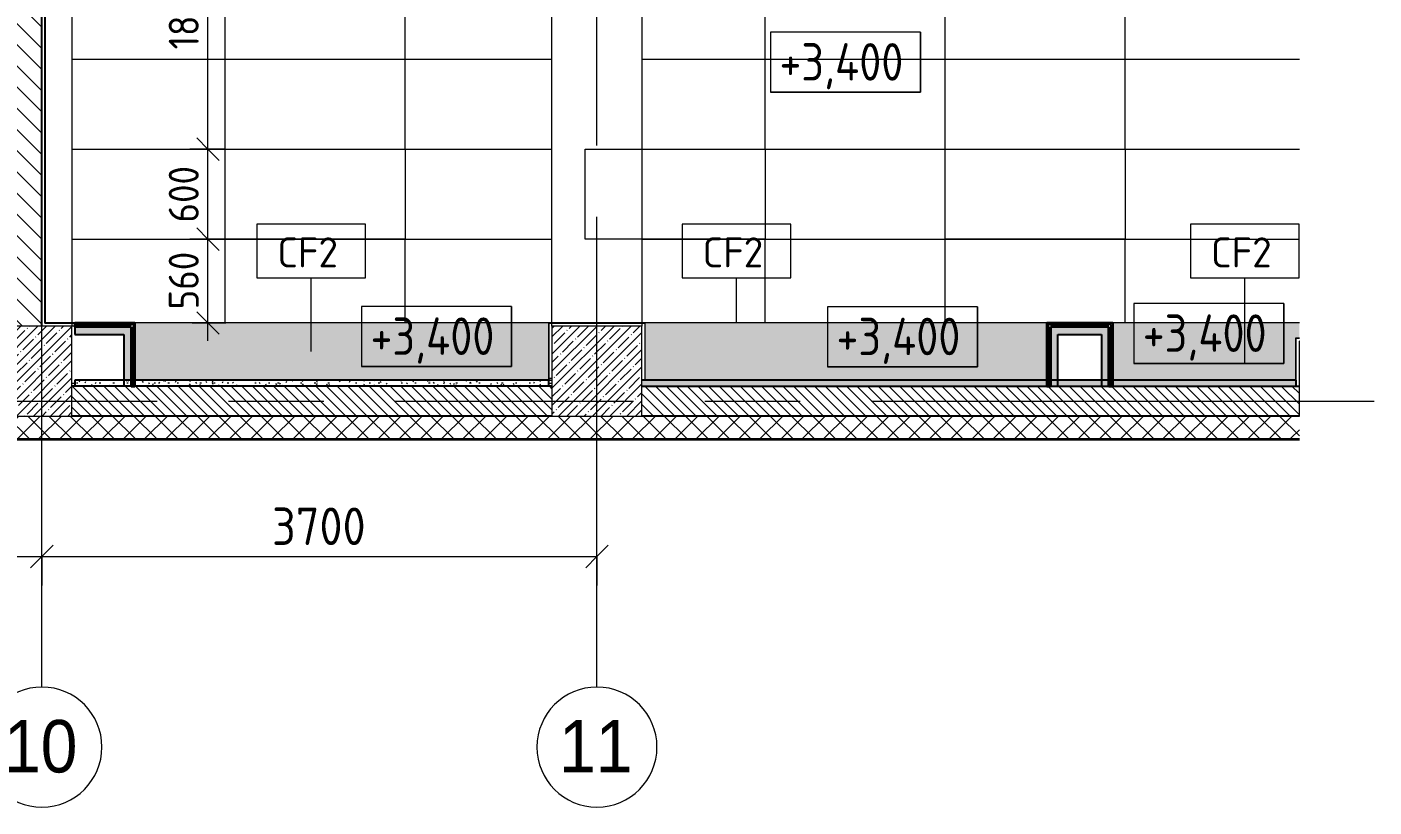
# Model space of a CAD drawing. Header units: millimetres. Extents: x -4196 to 190310, y -8553 to 29000.
# Drawn here: x 29510 to 38490, y -2706 to 2494 of the extents above; entities that cross this region are included whole.
import ezdxf

# ---------------------------------------------------------------- set-up
doc = ezdxf.new("R2010")
doc.units = ezdxf.units.MM
doc.linetypes.add('Осевая', pattern=[3175, 635, -476.25, 1587.5, -476.25])
for name, color, linetype, lineweight in [('A-ANNO-DIMS', 7, 'Continuous', 9), ('A-ANNO-DIMS-100', 7, 'Continuous', 9), ('A-CLNG', 7, 'Continuous', 9), ('A-CLNG-IDEN', 7, 'Continuous', 9), ('A-CLNG-PATT', 7, 'Continuous', 9), ('A-FLOR', 7, 'Continuous', 9), ('A-WALL', 7, 'Continuous', 9), ('G-ANNO-DIMS', 7, 'Continuous', 9), ('I-WALL', 7, 'Continuous', 9), ('S-COLS', 7, 'Continuous', 9), ('Оси', 7, 'Continuous', 9), ('Оси-1', 7, 'Continuous', 20), ('Оси-2', 7, 'Осевая', 9)]:
    doc.layers.add(name, color=color, linetype=linetype, lineweight=lineweight)
for name, color, linetype, lineweight, true_color in [('A-WALL-1', 7, 'Continuous', 35, 0x3c3c3c), ('A-WALL-2', 7, 'Continuous', 25, 0x3c3c3c), ('A-WALL-FNSH-1', 7, 'Continuous', 9, 0x3c3c3c), ('A-WALL-FNSH-2', 7, 'Continuous', 13, 0x3c3c3c)]:
    doc.layers.add(name, color=color, linetype=linetype, lineweight=lineweight, true_color=true_color)
doc.styles.add('Arial', font='arial.ttf', dxfattribs={"width": 0.9, "height": 350})
doc.styles.add('GOST Common', font='GOST_Common.ttf', dxfattribs={"width": 0.9, "height": 250})
doc.styles.add('GOST Common_1', font='GOST_Common.ttf', dxfattribs={"height": 200})
doc.styles.add('ISOCPEUR', font='isocpeur.ttf', dxfattribs={"width": 0.9, "height": 250})
doc.styles.add('ISOCPEUR_1', font='isocpeur.ttf', dxfattribs={"width": 0.9, "height": 200})
doc.dimstyles.new('ISO-2_0_0_9К_Средний_округл2', dxfattribs={"dimscale": 304.8, "dimtxt": 199.196235, "dimasz": 0.492126, "dimexe": 0.393701, "dimexo": 0, "dimgap": 0, "dimtad": 1, "dimdec": 0, "dimrnd": 10, "dimzin": 0, "dimdsep": 46, "dimtxsty": 'ISOCPEUR_1', "dimblk1": 'OBLIQUE', "dimblk2": 'OBLIQUE', "dimsah": 1, "dimcen": 0.09, "dimdle": 0.393701, "dimazin": 0, "dimtfac": 1, "dimtdec": 4, "dimtix": 1, "dimtmove": 0, "dimatfit": 3, "dimfxl": 1, "dimtvp": 1, "dimtolj": 1, "dimtzin": 0, "dimarcsym": 2})
doc.dimstyles.new('ISO-2_5_0_9К_БОЛЬШОЙ', dxfattribs={"dimscale": 304.8, "dimtxt": 248.995294, "dimasz": 0.492126, "dimexe": 0.393701, "dimexo": 0.984252, "dimgap": 0, "dimtad": 1, "dimdec": 0, "dimrnd": 10, "dimzin": 0, "dimdsep": 46, "dimtxsty": 'ISOCPEUR', "dimblk1": 'OBLIQUE', "dimblk2": 'OBLIQUE', "dimsah": 1, "dimcen": 0.09, "dimdle": 0.393701, "dimazin": 0, "dimtfac": 1, "dimtdec": 4, "dimtix": 1, "dimtmove": 0, "dimatfit": 3, "dimfxl": 1, "dimtvp": 1, "dimtolj": 1, "dimtzin": 0, "dimarcsym": 2})
pattern_1 = [(135, (0, 0), (-35.35534, -35.35534), [])]
pattern_2 = [(0, (0, 0), (121.92, 30.48), [10.058, -81.382, 10.058, -81.382, -487.68]), (0, (0, 0), (121.92, 30.48), [-182.88, 10.058, -172.822, 10.058, -81.382, -213.36]), (0, (0, 0), (121.92, 30.48), [-457.2, 10.058, -50.902, 10.058, -142.342]), (120, (45.72, 15.24), (-87.356454, 90.345817), [10.058, -81.382, 10.058, -81.382, -487.68]), (120, (45.72, 15.24), (-87.356454, 90.345817), [-182.88, 10.058, -172.822, 10.058, -81.382, -213.36]), (120, (45.72, 15.24), (-87.356454, 90.345817), [-457.2, 10.058, -50.902, 10.058, -142.342]), (240, (60.96, 76.2), (-34.563546, -120.825817), [10.058, -81.382, 10.058, -81.382, -487.68]), (240, (60.96, 76.2), (-34.563546, -120.825817), [-182.88, 10.058, -172.822, 10.058, -81.382, -213.36]), (240, (60.96, 76.2), (-34.563546, -120.825817), [-457.2, 10.058, -50.902, 10.058, -142.342])]
pattern_3 = [(45, (0, 0), (-106.066, 106.066), []), (135, (0, 0), (-106.066, -106.066), [])]

# ---------------------------------------------------------------- blocks, each defined once
blk = doc.blocks.new('BSC_Колонна _Прямоугольная - 600х600-V2-План потолков с обозначением видов отделки и геометрии 1 этажа в осях 1-12')
at = {"layer": 'S-COLS'}
h = blk.add_hatch(dxfattribs=at)
h.set_pattern_fill('FP_4', color=256, style=0, pattern_type=2)
h.set_pattern_definition([(45, (-29509.74, -200), (-57.02463, 57.02463), []), (45, (-29452.72, -200), (-57.02463, 57.02463), [100.806, -20.161, 3.353, -16.808])])
h.paths.add_polyline_path([(-300, -300), (300, -300), (300, 300), (-300, 300), (-300, -294.8)])
for p, q in [((300, 300), (-300, 300)), ((-300, 300), (-300, -300)), ((300, -300), (300, 300)), ((-300, -300), (300, -300))]:
    blk.add_line(p, q, dxfattribs=at)
blk = doc.blocks.new('BSC_Колонна _Прямоугольная - 600х600-V17-План потолков с обозначением видов отделки и геометрии 1 этажа в осях 1-12')
at = {"layer": 'S-COLS'}
h = blk.add_hatch(dxfattribs=at)
h.set_pattern_fill('FP_29', color=256, style=0, pattern_type=2)
h.set_pattern_definition([(45, (-33310, -200), (-57.02463, 57.02463), []), (45, (-33252.975, -200), (-57.02463, 57.02463), [100.806, -20.161, 3.353, -16.808])])
h.paths.add_polyline_path([(300, -300), (300, 300), (-300, 300), (-300, -300), (299.7, -300)])
for p, q in [((300, 300), (-300, 300)), ((-300, 300), (-300, -300)), ((300, -300), (300, 300)), ((-300, -300), (300, -300))]:
    blk.add_line(p, q, dxfattribs=at)
blk = doc.blocks.new('BSC_Колонна _Прямоугольная - 500х500-V31-План потолков с обозначением видов отделки и геометрии 1 этажа в осях 1-12')
at = {"layer": 'S-COLS'}
h = blk.add_hatch(dxfattribs=at)
h.set_pattern_fill('FP_43', color=256, style=0, pattern_type=2)
h.set_pattern_definition([(45, (-38240, -150), (-57.02463, 57.02463), []), (45, (-38182.975, -150), (-57.02463, 57.02463), [100.806, -20.161, 3.353, -16.808])])
h.paths.add_polyline_path([(-248.1, -250), (-248.1, 250), (-250, 250), (-250, -250)])
for p, q in [((-248.1, 250), (-250, 250)), ((-250, 250), (-250, -250)), ((-250, -250), (-248.1, -250))]:
    blk.add_line(p, q, dxfattribs=at)
blk = doc.blocks.new('Ось сетки - D8-29747960-План потолков с обозначением видов отделки и геометрии 1 этажа в осях 1-12')
at = {"layer": 'Оси-1'}
for start, end in [(360, 180), (180, 360)]:
    blk.add_arc((0, 0), 4, start, end, dxfattribs=at)
blk = doc.blocks.new('DIMBLOCK9-План потолков с обозначением видов отделки и геометрии 1 этажа в осях 1-12')
at = {"layer": 'A-ANNO-DIMS-100'}
for p, q in [((25910, -1230), (25910, -916.1)), ((29610, -1230), (29610, -916.1)), ((25910, -1036.1), (29610, -1036.1)), ((25910, -1036.1), (25910, -1230)), ((29610, -1036.1), (29610, -1230))]:
    blk.add_line(p, q, dxfattribs=at)
at = {"layer": 'A-ANNO-DIMS-100', "lineweight": 20}
for p, q in [((25910, -1036.1), (25985, -961.1)), ((29610, -1036.1), (29685, -961.1)), ((25910, -1036.1), (25835, -1111.1)), ((29610, -1036.1), (29535, -1111.1))]:
    blk.add_line(p, q, dxfattribs=at)
at = {"layer": 'A-ANNO-DIMS-100', "color": 0, "insert": (27444, -709.5), "char_height": 250, "width": 758.478, "attachment_point": 1, "line_spacing_factor": 1.149209, "style": 'ISOCPEUR'}
blk.add_mtext('3700', dxfattribs=at)
blk = doc.blocks.new('_Oblique')
at = {"color": 0, "linetype": 'ByBlock', "lineweight": -2}
blk.add_line((-0.5, -0.5), (0.5, 0.5), dxfattribs=at)
blk = doc.blocks.new('DIMBLOCK10-План потолков с обозначением видов отделки и геометрии 1 этажа в осях 1-12')
at = {"layer": 'A-ANNO-DIMS-100'}
for p, q in [((29610, -1230), (29610, -916.1)), ((33310, -1230), (33310, -916.1)), ((29610, -1036.1), (33310, -1036.1)), ((29610, -1036.1), (29610, -1230)), ((33310, -1036.1), (33310, -1230))]:
    blk.add_line(p, q, dxfattribs=at)
at = {"layer": 'A-ANNO-DIMS-100', "lineweight": 20}
for p, q in [((29610, -1036.1), (29685, -961.1)), ((33310, -1036.1), (33385, -961.1)), ((29610, -1036.1), (29535, -1111.1)), ((33310, -1036.1), (33235, -1111.1))]:
    blk.add_line(p, q, dxfattribs=at)
at = {"layer": 'A-ANNO-DIMS-100', "color": 0, "insert": (31144, -709.5), "char_height": 250, "width": 758.478, "attachment_point": 1, "line_spacing_factor": 1.149209, "style": 'ISOCPEUR'}
blk.add_mtext('3700', dxfattribs=at)
blk = doc.blocks.new('М_потолков - Марка_ Имя типа-25382930-План потолков с обозначением видов отделки и геометрии 1 этажа в осях 1-12')
at = {"layer": 'A-CLNG-IDEN'}
for p, q in [((3.625, 1.984375), (-3.625, 1.984375)), ((-3.625, 1.984375), (-3.625, -1.59375)), ((3.625, -1.59375), (3.625, 1.984375)), ((-3.625, -1.59375), (3.625, -1.59375))]:
    blk.add_line(p, q, dxfattribs=at)
blk = doc.blocks.new('Высотные отметки - 10х4_h_-17668695-План потолков с обозначением видов отделки и геометрии 1 этажа в осях 1-12')
at = {"layer": 'G-ANNO-DIMS'}
for p, q in [((-5, 4), (-5, 0)), ((5, 4), (-5, 4)), ((5, 4), (-5, 4)), ((-5, 4), (-5, 0)), ((5, 4), (5, 0)), ((5, 0), (5, 4)), ((5, 0), (-5, 0)), ((-5, 0), (5, 0))]:
    blk.add_line(p, q, dxfattribs=at)
blk = doc.blocks.new('DIMBLOCK32-План потолков с обозначением видов отделки и геометрии 1 этажа в осях 1-12')
at = {"layer": 'A-ANNO-DIMS-100'}
for p, q in [((30830.8, 1080), (30596.7, 1080)), ((30716.7, 401), (30716.7, 1080)), ((30716.7, 1080), (30830.8, 1080)), ((30610.6, 521), (30836.7, 521)), ((30716.7, 521), (30610.6, 521))]:
    blk.add_line(p, q, dxfattribs=at)
at = {"layer": 'A-ANNO-DIMS-100', "lineweight": 20}
for p, q in [((30716.7, 1080), (30641.7, 1155)), ((30716.7, 1080), (30791.7, 1005)), ((30716.7, 521), (30641.7, 596)), ((30716.7, 521), (30791.7, 446))]:
    blk.add_line(p, q, dxfattribs=at)
at = {"layer": 'A-ANNO-DIMS-100', "color": 0, "insert": (30455.4, 610.9), "char_height": 200, "width": 455.087, "attachment_point": 1, "rotation": 90, "line_spacing_factor": 1.149209, "style": 'ISOCPEUR_1'}
blk.add_mtext('560', dxfattribs=at)
blk = doc.blocks.new('DIMBLOCK33-План потолков с обозначением видов отделки и геометрии 1 этажа в осях 1-12')
at = {"layer": 'A-ANNO-DIMS-100', "lineweight": 20}
for p, q in [((30716.7, 1680), (30641.7, 1755)), ((30716.7, 1680), (30791.7, 1605)), ((30716.7, 1080), (30641.7, 1155)), ((30716.7, 1080), (30791.7, 1005))]:
    blk.add_line(p, q, dxfattribs=at)
at = {"layer": 'A-ANNO-DIMS-100'}
for p, q in [((30830.8, 1680), (30596.7, 1680)), ((30716.7, 1080), (30716.7, 1680)), ((30716.7, 1680), (30830.8, 1680)), ((30830.8, 1080), (30596.7, 1080)), ((30716.7, 1080), (30830.8, 1080))]:
    blk.add_line(p, q, dxfattribs=at)
at = {"layer": 'A-ANNO-DIMS-100', "color": 0, "insert": (30455.4, 1190.4), "char_height": 200, "width": 455.087, "attachment_point": 1, "rotation": 90, "line_spacing_factor": 1.149209, "style": 'ISOCPEUR_1'}
blk.add_mtext('600', dxfattribs=at)
blk = doc.blocks.new('DIMBLOCK34-План потолков с обозначением видов отделки и геометрии 1 этажа в осях 1-12')
at = {"layer": 'A-ANNO-DIMS-100', "lineweight": 20}
for p, q in [((30716.7, 3480), (30641.7, 3555)), ((30716.7, 3480), (30791.7, 3405)), ((30716.7, 1680), (30641.7, 1755)), ((30716.7, 1680), (30791.7, 1605))]:
    blk.add_line(p, q, dxfattribs=at)
at = {"layer": 'A-ANNO-DIMS-100'}
for p, q in [((30830.8, 3480), (30596.7, 3480)), ((30716.7, 1680), (30716.7, 3480)), ((30716.7, 3480), (30830.8, 3480)), ((30830.8, 1680), (30596.7, 1680)), ((30716.7, 1680), (30830.8, 1680))]:
    blk.add_line(p, q, dxfattribs=at)
at = {"layer": 'A-ANNO-DIMS-100', "color": 0, "insert": (30455.4, 2344.4), "char_height": 200, "width": 565.411, "attachment_point": 1, "rotation": 90, "line_spacing_factor": 1.149209, "style": 'ISOCPEUR_1'}
blk.add_mtext('1800', dxfattribs=at)

msp = doc.modelspace()

# ---------------------------------------------------------------- hatches: boundary and pattern name
at = {"layer": 'A-CLNG-PATT'}
h = msp.add_hatch(dxfattribs=at)
h.set_pattern_fill('FP_85', color=256, style=0, pattern_type=2)
h.set_pattern_definition([(180, (30830.24, 5279), (7e-14, -600), []), (270, (30830.2, 5279), (1200, 7e-14), [])])
h.paths.add_polyline_path([(34013.1, 521), (37991.9, 521), (37991.9, 7050), (37190, 7050), (37190, 7680), (33630, 7680), (33630, 7280), (33610, 7280), (33610, 6480), (34430.8, 6480), (34430.8, 5880), (33610, 5880), (33610, 4080), (34430.8, 4080), (34430.8, 3480), (33610, 3480), (33610, 1680), (34430.8, 1680), (34430.8, 1080), (33610, 1080), (33610, 521), (33631, 521)])
h.paths.add_polyline_path([(31360.5, 521), (33010, 521), (33010, 7280), (32991.3, 7280), (32991.3, 7680), (29829.7, 7680), (29829.7, 7280), (29809.7, 7280), (29809.7, 6481.5), (29893.5, 6481.5), (29893.5, 6515.4), (30020.2, 6481.5), (30828.7, 6481.5), (30828.7, 5881.5), (29809.7, 5881.5), (29809.7, 521), (30231, 521)])
h.paths.add_polyline_path([(35631.8, 1080), (35631.8, 1680), (36831.8, 1680), (36831.8, 1080), (36665.6, 1080)])
h.paths.add_polyline_path([(30830.8, 1080), (30830.8, 1680), (32030.8, 1680), (32030.8, 1080), (31360.5, 1080)])
h.paths.add_polyline_path([(36831.8, 3480), (35631.8, 3480), (35631.8, 4080), (36831.8, 4080), (36831.8, 3689.7)])
h.paths.add_polyline_path([(32030.8, 3480), (30830.8, 3480), (30830.8, 4080), (32030.8, 4080), (32030.8, 3689.7)])
h.paths.add_polyline_path([(36831.8, 5880), (35631.8, 5880), (35631.8, 6480), (36831.8, 6480)])
h.paths.add_polyline_path([(30830.8, 5880), (30830.8, 6480), (32030.8, 6480), (32030.8, 5880)])
h = msp.add_hatch(color=256, dxfattribs=at)
h.paths.add_polyline_path([(34013.1, 141), (36307.2, 141), (36307.2, 521), (33631, 521), (33631, 141)])
h.paths.add_polyline_path([(36748.7, 141), (37969, 141), (37970, 421), (37991.9, 421), (37991.9, 521), (36748.7, 521), (36748.7, 441.8)])
h.paths.add_polyline_path([(31360.5, 141), (32989, 141), (32989, 521), (30231, 521), (30231, 141)])
at = {"layer": 'A-WALL'}
h = msp.add_hatch(dxfattribs=at)
h.set_pattern_fill('FP_30', color=256, style=0, pattern_type=2)
h.set_pattern_definition(pattern_1)
h.paths.add_polyline_path([(33010, -100), (33010, 100), (29809.7, 100), (29809.7, -100), (32686.8, -100)])
h = msp.add_hatch(dxfattribs=at)
h.set_pattern_fill('FP_30', color=256, style=0, pattern_type=2)
h.set_pattern_definition(pattern_1)
h.paths.add_polyline_path([(36665.6, -100), (37990, -100), (37990, 100), (33610, 100), (33610, -100), (35339.3, -100)])
h = msp.add_hatch(dxfattribs=at)
h.set_pattern_fill('FP_6', color=256, style=0, pattern_type=2)
h.set_pattern_definition([(45, (0, 0), (-70.71068, 70.71068), []), (135, (0, 0), (-70.71068, -70.71068), [])])
h.paths.add_polyline_path([(18097.6, -250), (37991.9, -250), (37991.9, -100), (-260, -100), (-260, -250), (16771.3, -250)])
at = {"layer": 'I-WALL'}
h = msp.add_hatch(dxfattribs=at)
h.set_pattern_fill('FP_19', color=256, style=0, pattern_type=2)
h.set_pattern_definition([(135, (0, 0), (-70.71068, -70.71068), [])])
h.paths.add_polyline_path([(29409.7, 500), (29609.7, 500), (29609.7, 6150.6), (29592.7, 6214.2), (29609.7, 6214.3), (29609.7, 6743.8), (29592.4, 6743.8), (29609.7, 6808.8), (29609.7, 7300), (29409.7, 7300), (29409.7, 505.1)])
h = msp.add_hatch(dxfattribs=at)
h.set_pattern_fill('FP_88', color=256, style=0, pattern_type=2)
h.set_pattern_definition(pattern_3)
h.paths.add_polyline_path([(30217.5, 507.5), (30217.5, 520), (29829.7, 520), (29829.7, 507.5), (30205, 507.5)])
h = msp.add_hatch(dxfattribs=at)
h.set_pattern_fill('FP_88', color=256, style=0, pattern_type=2)
h.set_pattern_definition(pattern_3)
h.paths.add_polyline_path([(30034.2, 495), (30205, 495), (30205, 507.5), (29829.7, 507.5), (29829.7, 495)])
for points in [[(30034.2, 445), (30155, 445), (30155, 495), (29829.7, 495), (29829.7, 445)], [(30199.2, 140), (30205, 141), (30205, 495), (30155, 495), (30155, 140)], [(36332.7, 140), (36382.7, 141), (36382.7, 495), (36332.7, 495), (36332.7, 141)], [(36672.7, 445), (36722.7, 445), (36722.7, 495), (36382.7, 495), (36382.7, 445), (36665.6, 445)], [(36722.7, 140), (36722.7, 445), (36672.7, 445), (36672.7, 140)]]:
    msp.add_hatch(color=256, dxfattribs=at).paths.add_polyline_path(points)
h = msp.add_hatch(dxfattribs=at)
h.set_pattern_fill('FP_88', color=256, style=0, pattern_type=2)
h.set_pattern_definition(pattern_3)
h.paths.add_polyline_path([(30216.2, 140), (30217.5, 141), (30217.5, 507.5), (30205, 507.5), (30205, 140)])
h = msp.add_hatch(dxfattribs=at)
h.set_pattern_fill('FP_88', color=256, style=0, pattern_type=2)
h.set_pattern_definition(pattern_3)
h.paths.add_polyline_path([(30228.8, 140), (30230, 141), (30230, 520), (30217.5, 520), (30217.5, 140)])
h = msp.add_hatch(dxfattribs=at)
h.set_pattern_fill('FP_88', color=256, style=0, pattern_type=2)
h.set_pattern_definition(pattern_3)
h.paths.add_polyline_path([(36307.7, 140), (36320.2, 141), (36320.2, 520), (36307.7, 520), (36307.7, 141)])
h = msp.add_hatch(dxfattribs=at)
h.set_pattern_fill('FP_88', color=256, style=0, pattern_type=2)
h.set_pattern_definition(pattern_3)
h.paths.add_polyline_path([(36665.6, 507.5), (36747.7, 507.5), (36747.7, 520), (36320.2, 520), (36320.2, 507.5), (36382.7, 507.5)])
h = msp.add_hatch(dxfattribs=at)
h.set_pattern_fill('FP_88', color=256, style=0, pattern_type=2)
h.set_pattern_definition(pattern_3)
h.paths.add_polyline_path([(36320.2, 140), (36332.7, 141), (36332.7, 507.5), (36320.2, 507.5), (36320.2, 141)])
h = msp.add_hatch(dxfattribs=at)
h.set_pattern_fill('FP_88', color=256, style=0, pattern_type=2)
h.set_pattern_definition(pattern_3)
h.paths.add_polyline_path([(36382.7, 495), (36735.2, 495), (36735.2, 507.5), (36332.7, 507.5), (36332.7, 495)])
h = msp.add_hatch(dxfattribs=at)
h.set_pattern_fill('FP_88', color=256, style=0, pattern_type=2)
h.set_pattern_definition(pattern_3)
h.paths.add_polyline_path([(36733.7, 140), (36735.2, 141), (36735.2, 495), (36722.7, 495), (36722.7, 140)])
h = msp.add_hatch(dxfattribs=at)
h.set_pattern_fill('FP_88', color=256, style=0, pattern_type=2)
h.set_pattern_definition(pattern_3)
h.paths.add_polyline_path([(36735.2, 140), (36747.7, 141), (36747.7, 507.5), (36735.2, 507.5), (36735.2, 141)])
h = msp.add_hatch(dxfattribs=at)
h.set_pattern_fill('FP_80', color=256, style=0, pattern_type=2)
h.set_pattern_definition(pattern_2)
h.paths.add_polyline_path([(30034.2, 100), (30810, 100), (30810, 140), (29829.7, 140), (29829.7, 100)])
h = msp.add_hatch(dxfattribs=at)
h.set_pattern_fill('FP_80', color=256, style=0, pattern_type=2)
h.set_pattern_definition(pattern_2)
h.paths.add_polyline_path([(32990, 100), (32989, 140), (30810, 140), (30810, 100), (32686.8, 100)])
h = msp.add_hatch(dxfattribs=at)
h.set_pattern_fill('FP_80', color=256, style=0, pattern_type=2)
h.set_pattern_definition(pattern_2)
h.paths.add_polyline_path([(36665.6, 100), (37970, 100), (37969, 140), (33610, 140), (33610, 100), (36087.3, 100)])

# ---------------------------------------------------------------- linework, layer by layer
at = {"layer": 'A-CLNG'}
for p, q in [((30830.8, 1080), (30830.8, 1680)), ((30830.8, 1680), (32030.8, 1680)), ((32030.8, 1680), (32030.8, 1080)), ((33230.8, 1080), (33230.8, 1680)), ((33230.8, 1680), (34430.8, 1680)), ((34430.8, 1680), (34430.8, 1080)), ((35631.8, 1080), (35631.8, 1680)), ((35631.8, 1680), (36831.8, 1680)), ((36831.8, 1680), (36831.8, 1080)), ((32030.8, 1080), (30830.8, 1080)), ((34430.8, 1080), (33230.8, 1080)), ((36831.8, 1080), (35631.8, 1080)), ((37991.9, 521), (29628.7, 521)), ((30231, 521), (30231, 520)), ((33631, 521), (33631, 520)), ((36307.2, 141), (36307.2, 521)), ((36748.7, 521), (36748.7, 141)), ((37969, 141), (37969, 421)), ((37969, 421), (37991.9, 421)), ((30231, 141), (32989, 141)), ((36748.7, 141), (37969, 141))]:
    msp.add_line(p, q, dxfattribs=at)
at = {"layer": 'A-CLNG-IDEN'}
for p, q in [((31405.3, 331), (31405.3, 822.3)), ((34240, 521), (34240, 822.3)), ((37629, 247.5), (37629, 822.3))]:
    msp.add_line(p, q, dxfattribs=at)
at = {"layer": 'A-FLOR'}
for p, q in [((29809.7, 7300), (29809.7, 500)), ((33010, 500), (33010, 7300)), ((33610, 7300), (33610, 500)), ((33610, 500), (33010, 500))]:
    msp.add_line(p, q, dxfattribs=at)
at = {"layer": 'A-WALL'}
for p, q in [((30217.5, 507.5), (29829.7, 507.5)), ((30217.5, 507.5), (30217.5, 100)), ((36320.2, 507.5), (36320.2, 100)), ((36735.2, 507.5), (36320.2, 507.5)), ((36735.2, 100), (36735.2, 507.5)), ((-260, -250), (37991.9, -250))]:
    msp.add_line(p, q, dxfattribs=at)
at = {"layer": 'A-WALL-1'}
for p, q in [((30230, 520), (29829.7, 520)), ((29829.7, 520), (29829.7, 495)), ((30205, 495), (29829.7, 495)), ((30205, 495), (30205, 100)), ((30230, 100), (30230, 520)), ((36307.7, 520), (36307.7, 100)), ((36747.7, 520), (36307.7, 520)), ((36332.7, 495), (36332.7, 100)), ((36722.7, 495), (36332.7, 495)), ((36722.7, 100), (36722.7, 495)), ((36747.7, 100), (36747.7, 520)), ((30205, 100), (30230, 100)), ((36307.7, 100), (36332.7, 100)), ((36722.7, 100), (36747.7, 100))]:
    msp.add_line(p, q, dxfattribs=at)
at = {"layer": 'A-WALL-2'}
for p, q in [((29609.7, 500), (29609.7, 6150.6)), ((29829.7, 495), (29829.7, 445)), ((29829.7, 445), (30155, 445)), ((30155, 445), (30155, 100)), ((36382.7, 100), (36382.7, 445)), ((36382.7, 445), (36672.7, 445)), ((36672.7, 445), (36672.7, 100)), ((33010, 100), (29809.7, 100)), ((29829.7, 140), (29829.7, 100)), ((32990, 140), (29829.7, 140)), ((32990, 100), (32990, 140)), ((37970, 140), (33610, 140)), ((33610, 100), (37990, 100)), ((37970, 100), (37970, 140)), ((33010, -100), (29809.7, -100)), ((37990, -100), (33610, -100))]:
    msp.add_line(p, q, dxfattribs=at)
at = {"layer": 'A-WALL-FNSH-1'}
msp.add_line((-268, -258), (37991.9, -258), dxfattribs=at)
at = {"layer": 'A-WALL-FNSH-2'}
for p, q in [((30231, 520), (30230, 520)), ((30231, 141), (30231, 520)), ((32990, 521), (32989, 521)), ((32989, 521), (32989, 141)), ((32990, 141), (32990, 521)), ((33630, 520), (33630, 141)), ((33631, 520), (33630, 520)), ((33631, 141), (33631, 520)), ((30230, 141), (30231, 141)), ((32989, 141), (32990, 141)), ((33630, 141), (33631, 141)), ((-263, -253), (37991.9, -253))]:
    msp.add_line(p, q, dxfattribs=at)
at = {"layer": 'I-WALL'}
for p, q in [((29628.7, 6079.9), (29628.7, 520)), ((29629.7, 520), (29629.7, 6081.9)), ((29630.7, 6085.6), (29630.7, 521)), ((29829.7, 500), (29609.7, 500)), ((29628.7, 520), (29829.7, 520)), ((32990, 520), (33630, 520)), ((36306.7, 150), (36306.7, 521)), ((37970, 140), (37970, 421)), ((37970, 420), (37991.9, 420)), ((29809.7, 120), (29829.7, 120)), ((33010, 150), (32990, 150)), ((32990, 141), (33000, 141)), ((32990, 140), (33010, 140)), ((32990, 120), (33010, 120)), ((33000, 141), (33000, 140)), ((33630, 141), (33630, 140)), ((33631, 141), (36307.2, 141)), ((36306.7, 150), (36307.7, 150)), ((36307.2, 141), (36307.2, 140)), ((37969, 140), (37969, 141))]:
    msp.add_line(p, q, dxfattribs=at)
at = {"layer": 'Оси'}
for p, q in [((29610, -1906.3), (29610, 593.7)), ((33310, -1906.3), (33310, 593.7)), ((35990, 0), (38490, 0))]:
    msp.add_line(p, q, dxfattribs=at)
at = {"layer": 'Оси-2'}
for p, q in [((29610, 593.7), (29610, 24898.1)), ((33310, 593.7), (33310, 24898.1)), ((-896.3, 0), (35990, 0))]:
    msp.add_line(p, q, dxfattribs=at)

# ---------------------------------------------------------------- block references
at = {"layer": 'A-CLNG-IDEN', "xscale": 99.99999999999993, "yscale": 99.99999999999993, "zscale": 99.99999999999993}
for p in [(31405.3, 981.7), (34240, 981.7), (37629, 981.7)]:
    msp.add_blockref('М_потолков - Марка_ Имя типа-25382930-План потолков с обозначением видов отделки и геометрии 1 этажа в осях 1-12', p, dxfattribs=at)
at = {"layer": 'G-ANNO-DIMS', "xscale": 99.99999999999993, "yscale": 99.99999999999993, "zscale": 99.99999999999993}
for p in [(34966.4, 2059.8), (32240.4, 231), (35346.6, 229.2), (37388.1, 251.2)]:
    msp.add_blockref('Высотные отметки - 10х4_h_-17668695-План потолков с обозначением видов отделки и геометрии 1 этажа в осях 1-12', p, dxfattribs=at)
at = {"layer": 'S-COLS'}
for name, p in [('BSC_Колонна _Прямоугольная - 600х600-V2-План потолков с обозначением видов отделки и геометрии 1 этажа в осях 1-12', (29509.7, 200)), ('BSC_Колонна _Прямоугольная - 600х600-V17-План потолков с обозначением видов отделки и геометрии 1 этажа в осях 1-12', (33310, 200)), ('BSC_Колонна _Прямоугольная - 500х500-V31-План потолков с обозначением видов отделки и геометрии 1 этажа в осях 1-12', (38240, 150))]:
    msp.add_blockref(name, p, dxfattribs=at)
at = {"layer": 'Оси-1', "xscale": 99.99999999999993, "yscale": 99.99999999999993, "zscale": 99.99999999999993}
for p in [(29610, -2306.3), (33310, -2306.3)]:
    msp.add_blockref('Ось сетки - D8-29747960-План потолков с обозначением видов отделки и геометрии 1 этажа в осях 1-12', p, dxfattribs=at)

# ---------------------------------------------------------------- texts
at = {"layer": 'A-CLNG-IDEN', "char_height": 200, "width": 529.114, "attachment_point": 1, "style": 'GOST Common_1'}
for insert in [(31179.5, 1091.4), (34014.2, 1091.4), (37403.2, 1091.4)]:
    msp.add_mtext('CF2', dxfattribs=dict(at, insert=insert))
at = {"layer": 'G-ANNO-DIMS', "char_height": 250, "width": 1055.976, "attachment_point": 1, "line_spacing_factor": 1.022761, "style": 'GOST Common'}
for insert in [(34526.4, 2386.5), (31800.4, 557.7), (34906.6, 555.9), (36948.1, 577.9)]:
    msp.add_mtext('+3,400', dxfattribs=dict(at, insert=insert))
at = {"layer": 'Оси', "char_height": 350, "width": 606.076, "attachment_point": 1, "style": 'Arial'}
for s, insert in [('10', (29357.4, -2125.6)), ('11', (33057.4, -2125.6))]:
    msp.add_mtext(s, dxfattribs=dict(at, insert=insert))

# ---------------------------------------------------------------- dimensions: what is measured, and where the dimension line sits
at = {"layer": 'A-ANNO-DIMS'}
for base, p1, p2, override, picture, middle in [((30716.7, 3480), (30830.8, 1680), (30830.8, 3480), {"dimpost": '<>', "dimfxl": 1800}, 'DIMBLOCK34-План потолков с обозначением видов отделки и геометрии 1 этажа в осях 1-12', (30616.7, 2580)), ((30716.7, 1680), (30830.8, 1080), (30830.8, 1680), {"dimpost": '<>', "dimfxl": 600}, 'DIMBLOCK33-План потолков с обозначением видов отделки и геометрии 1 этажа в осях 1-12', (30616.7, 1380)), ((30716.7, 1080), (30610.6, 521), (30830.8, 1080), {"dimpost": '<>', "dimfxl": 600.764106}, 'DIMBLOCK32-План потолков с обозначением видов отделки и геометрии 1 этажа в осях 1-12', (30616.7, 800.5))]:
    dim = msp.add_linear_dim(base=base, p1=p1, p2=p2, angle=90, dimstyle='ISO-2_0_0_9К_Средний_округл2', override=override, dxfattribs=at)
    dim.commit()
    dim.dimension.update_dxf_attribs({"geometry": picture, "text_midpoint": middle})
for base, p1, p2, picture, middle in [((29610, -1036.1), (25910, -930), (29610, -930), 'DIMBLOCK9-План потолков с обозначением видов отделки и геометрии 1 этажа в осях 1-12', (27760, -911.1)), ((33310, -1036.1), (29610, -930), (33310, -930), 'DIMBLOCK10-План потолков с обозначением видов отделки и геометрии 1 этажа в осях 1-12', (31460, -911.1))]:
    dim = msp.add_linear_dim(base=base, p1=p1, p2=p2, dimstyle='ISO-2_5_0_9К_БОЛЬШОЙ', override={"dimpost": '<>', "dimfxl": 3700}, dxfattribs=at)
    dim.commit()
    dim.dimension.update_dxf_attribs({"geometry": picture, "text_midpoint": middle})

doc.saveas('drawing.dxf')
